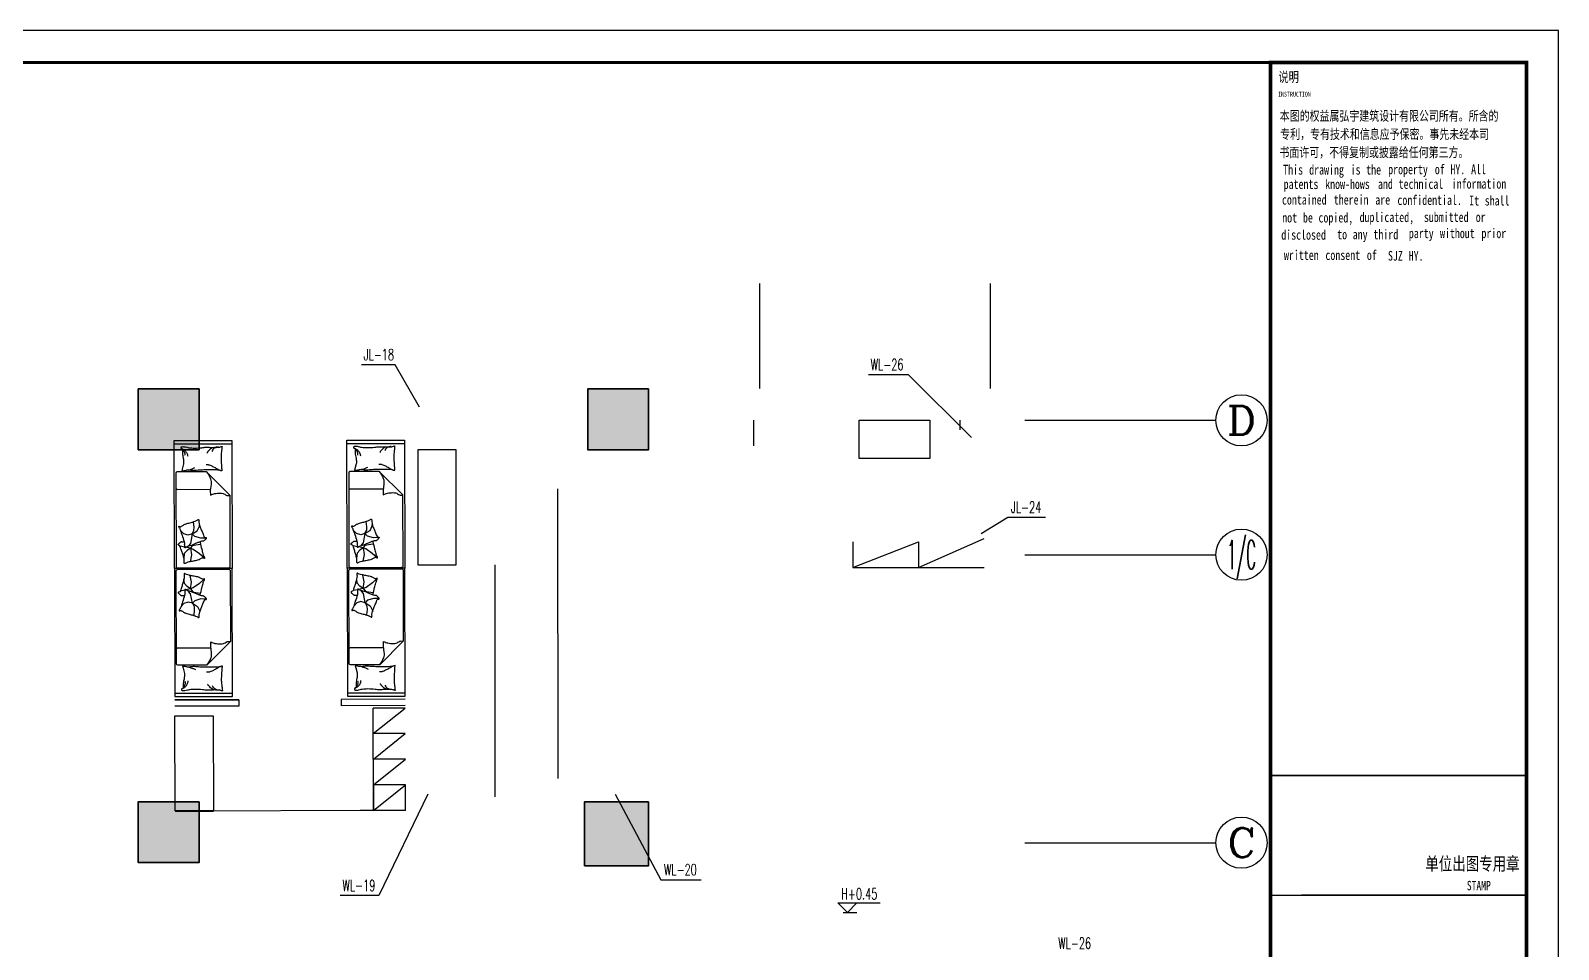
# Model space of a CAD drawing. Extents: x -46552 to 500351, y 55470 to 139570.
# Drawn here: x 378549 to 402427, y 87717 to 102075 of the extents above; entities that cross this region are included whole.
import ezdxf
from ezdxf.enums import TextEntityAlignment as Align

# ---------------------------------------------------------------- set-up
doc = ezdxf.new("R2010")
doc.units = 0
doc.header["$LTSCALE"] = 1000
doc.header["$MEASUREMENT"] = 0
for name, color, linetype in [('AXIS', 3, 'Continuous'), ('AXIS_TEXT', 7, 'Continuous'), ('DIM_污水', 3, 'Continuous'), ('DIM_给水', 3, 'Continuous'), ('LVTRY', 6, 'Continuous'), ('PUB_TITLE', 7, 'Continuous'), ('TK', 126, 'Continuous'), ('TWT_ELEV', 3, 'Continuous'), ('WALL', 2, 'Continuous'), ('家具', 8, 'Continuous')]:
    doc.layers.add(name, color=color, linetype=linetype)
doc.layers.add('砼柱', color=2, linetype='Continuous', lineweight=35)
doc.styles.add('-宋体', font='', dxfattribs={"width": 0.8})
doc.styles.add('_TCH_AXIS', font='COMPLEX', dxfattribs={"bigfont": 'GBCBIG'})
doc.styles.add('_TWT_DIM_ELE', font='SIMPLEX', dxfattribs={"width": 0.8, "height": 3.5, "bigfont": 'HZTXT'})
doc.styles.add('_TWT_SERIAL', font='COMPLEX', dxfattribs={"width": 0.8, "height": 3.5, "bigfont": 'HZTXT'})
doc.styles.add('COMPLEX', font='COMPLEX')
doc.styles.add('DIM_FONT', font='simplex_.ttf', dxfattribs={"width": 0.7, "bigfont": 'GBCBIG'})
doc.styles.get('-宋体').set_extended_font_data('SimSun')

# ---------------------------------------------------------------- blocks, each defined once
blk = doc.blocks.new('jztq')
at = {"layer": 'TK'}
for p, q in [((256167, 240984), (256167, 288043)), ((264167, 276100), (256167, 276100)), ((256167, 276100), (264167, 276100)), ((264140, 272362), (257137, 272362))]:
    blk.add_line(p, q, dxfattribs=at)
at = {"layer": 'TK', "const_width": 118}
blk.add_lwpolyline([(256167, 298384), (264167, 298384), (264167, 240984), (256167, 240984)], close=True, dxfattribs=at)
at = {"layer": 'TK', "const_width": 40}
for points in [[(256167, 276100), (264167, 276100)], [(256167, 272362), (264140, 272362)]]:
    blk.add_lwpolyline(points, dxfattribs=at)
at = {"layer": 'TK', "color": 9, "style": '-宋体', "width": 0.75}
blk.add_text('说明', height=312.7, dxfattribs=at).set_placement((256415, 297778))
at = {"layer": 'TK', "style": '-宋体', "width": 0.75}
for s, height, p in [('INSTRUCTION', 151.95, (256404, 297318)), ('本图的权益属弘宇建筑设计有限公司所有。所含的', 303.8, (256456, 296566)), ('专利，专有技术和信息应予保密。事先未经本司', 303.8, (256471, 295996)), ('书面许可，不得复制或披露给任何第三方。', 303.8, (256447, 295428)), ('This', 303.8, (256564, 294884)), ('drawing', 303.8, (257375, 294884)), ('is', 303.8, (258671, 294884)), ('the', 303.8, (259157, 294884)), ('property', 303.8, (259845, 294895)), ('of', 303.8, (261303, 294895)), ('HY.', 303.8, (261789, 294895)), ('All', 303.8, (262437, 294895)), ('patents', 303.8, (256578, 294432)), ('know-hows', 303.8, (257875, 294432)), ('and', 303.8, (259525, 294437)), ('technical', 303.8, (260173, 294437)), ('information', 303.8, (261831, 294443)), ('contained', 303.8, (256525, 293946)), ('therein', 303.8, (258145, 293946)), ('confidential.', 303.8, (260134, 293934)), ('It', 303.8, (262377, 293917)), ('shall', 303.8, (262863, 293917)), ('copied,', 303.8, (257667, 293386)), ('duplicated,', 303.8, (258951, 293400)), ('are', 303.8, (259441, 293946)), ('submitted', 303.8, (260962, 293402)), ('not', 303.8, (256533, 293386)), ('be', 303.8, (257181, 293386)), ('or', 303.8, (262582, 293402)), ('disclosed', 303.8, (256503, 292848)), ('to', 303.8, (258250, 292860)), ('any', 303.8, (258736, 292860)), ('third', 303.8, (259384, 292860)), ('party', 303.8, (260492, 292897)), ('without', 303.8, (261465, 292897)), ('prior', 303.8, (262761, 292897)), ('written', 303.8, (256587, 292215)), ('consent', 303.8, (257883, 292215)), ('of', 303.8, (259179, 292215)), ('SJZ', 303.8, (259838, 292193)), ('HY.', 303.8, (260486, 292193)), ('单位出图专用章', 411.8, (261005, 273140)), ('STAMP', 294.1, (262303, 272516))]:
    blk.add_text(s, height=height, dxfattribs=at).set_placement(p)
blk = doc.blocks.new('M_C55HKH')
for p, q in [((0, -52), (900, -52)), ((26, -509), (26, -1968)), ((503, -489), (46, -489)), ((503, -489), (872, -858)), ((46, -761), (564, -761)), ((872, -1968), (872, -858)), ((146, -1456), (100, -1409)), ((278, -1459), (305, -1407)), ((278, -1459), (357, -1410)), ((299, -1273), (295, -1270)), ((307, -1352), (299, -1273)), ((305, -1407), (307, -1352)), ((357, -1410), (393, -1337)), ((393, -1337), (392, -1318)), ((163, -1664), (89, -1649)), ((211, -1478), (146, -1456)), ((249, -1682), (175, -1667)), ((278, -1459), (211, -1478)), ((219, -1643), (211, -1652)), ((251, -1606), (219, -1643)), ((249, -1682), (286, -1639)), ((278, -1459), (251, -1606)), ((317, -1498), (278, -1459)), ((286, -1639), (333, -1628)), ((412, -1527), (317, -1498)), ((333, -1628), (405, -1618)), ((495, -1523), (412, -1527)), ((154, -1766), (147, -1841)), ((196, -1718), (154, -1766)), ((249, -1682), (196, -1718)), ((266, -1787), (243, -1892)), ((249, -1682), (266, -1787)), ((292, -1700), (249, -1682)), ((391, -1769), (292, -1700)), ((469, -1839), (391, -1769)), ((46, -1988), (852, -1988))]:
    blk.add_line(p, q)
blk.add_lwpolyline([(0, -2000), (0, 0), (900, 0), (900, -2000)], close=True)
for points in [[(135, -134, -0.263368), (107, -115, -0.494818), (116, -96, -0.049225), (134, -94, -0.036831), (158, -96, -0.031893), (196, -104, 0.035782), (230, -111, 0.032941), (319, -117, 0.026564), (430, -111, 0.017905), (468, -106, -0.033397), (488, -104, -0.03204), (525, -104, 0.018442), (590, -107, 0.010837), (654, -107, 0.014624), (702, -104, 0.111249), (725, -96, -0.153708), (742, -92, -0.076444), (749, -94, -0.215512), (751, -96, -0.585858), (748, -99, 0.363489), (744, -102, 0.191716), (743, -113, -0.129675), (745, -130, -0.01735), (742, -147, 0.019326), (740, -162, 0.018818), (733, -230, 0.021828), (732, -289, 0.006204), (734, -323, 0.001963), (740, -430, 0.028341), (744, -466, -0.117014), (744, -475, -0.36606), (742, -476, -0.03973), (728, -473, -0.048309), (715, -468, 0.062981), (704, -464, 0.04058), (681, -461, 0.014345), (614, -458, 0.005484), (488, -459, 0.007153), (392, -462, 0.008762), (350, -465, -0.008153), (304, -468, -0.06251), (247, -463, 0.078669), (201, -461, 0.047825), (179, -466, -0.034494), (148, -473, -0.023571), (123, -476, -0.510228), (122, -475), (129, -445), (150, -363, 0.073041), (152, -343, 0.023305), (146, -282, 0.018299), (142, -259, -0.01097), (135, -221, -0.042281), (132, -187, -0.027201), (135, -133)], [(133, -150, -0.05369), (148, -163, -0.070312), (156, -175, -0.015448), (159, -183, -0.013244), (163, -194, -0.082127), (166, -212, -0.064164), (163, -235)], [(135, -134, -0.077379), (170, -159, -0.077379), (195, -194, -0.047525), (205, -218, -0.047525), (210, -244)], [(609, -107, 0.027842), (585, -118, 0.048685), (573, -126, 0.023666), (545, -150, 0.031223), (526, -171, 0.046801), (521, -179, 0.023191), (513, -196)], [(691, -102, 0.088153), (656, -105, 0.088153), (625, -120, 0.077547), (604, -142, 0.077547), (590, -169)], [(225, -460, 0.009729), (253, -451, 0.009729), (280, -441, 0.007971), (301, -432, 0.007971), (323, -423)], [(695, -462, 0.016108), (656, -436, 0.024599), (629, -421, 0.009477), (580, -397, 0.015937), (550, -385, 0.072521), (534, -381, 0.033339), (498, -381)], [(503, -489, -0.085272), (566, -599, -0.124044), (575, -686), (562, -782), (563, -854)], [(563, -854, -0.027362), (602, -838, -0.040834), (629, -830, -0.038441), (717, -821, -0.076528), (761, -826, -0.103649), (788, -840, 0.093398), (818, -857, 0.072727), (841, -861, 0.052315), (872, -858)], [(400, -1581, 0.025626), (402, -1591, 0.0108), (426, -1697, 0.00456), (445, -1769, 0.01125), (454, -1797, 0.069394), (462, -1813, -0.079756), (468, -1827, -0.106399), (469, -1839, -0.328642), (466, -1842, -0.299547), (461, -1840, 0.189917), (454, -1835, 0.033518), (446, -1833, 0.075627), (442, -1833, 0.053489), (436, -1835, 0.017838), (418, -1843, 0.038394), (397, -1855, -0.059529), (384, -1862, -0.035943), (362, -1869, -0.011245), (291, -1884, -0.006203), (259, -1889, 0.010783), (241, -1893, 0.019485), (230, -1895, 0.005062), (188, -1908, 0.101392), (167, -1919, -0.223768), (156, -1922, -0.25558), (153, -1920, -0.081563), (150, -1907, -0.071805), (151, -1893, 0.069985), (152, -1879, 0.03546), (145, -1831, 0.029432), (130, -1774, 0.001554), (121, -1746, -0.00152), (112, -1718, -0.004735), (102, -1689, 0.00382), (91, -1653, 0.296001), (66, -1634, -0.649774), (61, -1616, -0.02319), (65, -1613, 0.0288), (68, -1610, 0.005727), (73, -1605, -0.004358), (80, -1599, -0.027528), (94, -1586, -0.046214), (104, -1580, -0.194121), (117, -1579, 0.133719), (137, -1580, 0.005779), (155, -1575, 0.008882)]]:
    blk.add_lwpolyline(points, format="xyb")
blk.add_lwpolyline([(345, -1251, 0.101392), (366, -1238, -0.223768), (377, -1234, -0.25558), (380, -1236, -0.081563), (384, -1249, -0.071805), (384, -1263, 0.069985), (384, -1277, 0.03546), (394, -1324, 0.029432), (414, -1380, 0.001554), (425, -1407, -0.00152), (437, -1434, -0.004735), (448, -1462, 0.00382), (462, -1497, 0.296001), (488, -1515, -0.649774), (495, -1532, -0.02319), (491, -1536, 0.0288), (488, -1539, 0.005727), (484, -1544, -0.004358), (478, -1551, -0.027528), (464, -1564, -0.046214), (455, -1571, -0.194121), (442, -1573, 0.133719), (422, -1574, 0.011505), (387, -1586, 0.008882), (343, -1604, 0.012426), (286, -1629, -0.033612), (264, -1637), (218, -1652), (182, -1663, 0.224341), (170, -1674, -0.722772), (163, -1673, -0.103513), (163, -1670, 0.053465), (163, -1664, 0.030109), (161, -1646, -0.031436), (159, -1628, -0.05324), (160, -1616, 0.05518), (161, -1604, 0.056271), (157, -1583, 0.0108), (124, -1480, 0.00456), (100, -1409, 0.01125), (89, -1381, 0.069394), (80, -1366, -0.079756), (73, -1353, -0.106399), (71, -1341, -0.328642), (74, -1338, -0.299547), (79, -1340, 0.189917), (86, -1344, 0.033518), (94, -1345, 0.075627), (98, -1345, 0.053489), (104, -1343, 0.017838), (122, -1333, 0.038394), (141, -1319, -0.059529), (154, -1311, -0.035943), (175, -1303, -0.011245), (245, -1283, -0.006203), (276, -1275, 0.010783), (295, -1270, 0.019485), (305, -1266, 0.005062)], format="xyb", close=True)
for centre, start, end in [((46, -509), 90, 180), ((46, -741), 180, 270), ((46, -1968), 180, 270), ((852, -1968), 270, 0)]:
    blk.add_arc(centre, 20, start, end)
at = {"style": 'DIM_FONT', "width": 0.8, "flags": 9}
for tag in ['XSIZE', 'YSIZE']:
    blk.add_attdef(tag, (0, 0), '', height=0.5, dxfattribs=at)
blk = doc.blocks.new('sde')
for p, q in [((193374, 243331), (193879, 243331)), ((193374, 243331), (193374, 242931)), ((193874, 243331), (193374, 242931)), ((193874, 242931), (193874, 243331)), ((193874, 243331), (193874, 241732)), ((193374, 242931), (193874, 242931)), ((193874, 242931), (193374, 242531)), ((193374, 242531), (193874, 242531)), ((193874, 242531), (193374, 242131)), ((193374, 242131), (193874, 242131)), ((193874, 242131), (193374, 241732)), ((193374, 241732), (193874, 241732)), ((193374, 241695), (194374, 241695)), ((194374, 241595), (194374, 241695)), ((195974, 241695), (196974, 241695)), ((195974, 241595), (195974, 241695)), ((193374, 241595), (194374, 241595)), ((193374, 241595), (194374, 241595)), ((195974, 241595), (196974, 241595)), ((196974, 241595), (195974, 241595))]:
    blk.add_line(p, q)
at = {"layer": 'LVTRY'}
blk.add_lwpolyline([(196975, 243327), (196975, 241846), (196375, 241846), (196375, 243327)], close=True, dxfattribs=at)
at = {"layer": 'WALL'}
blk.add_line((193674, 243331), (194084, 243330), dxfattribs=at)
at = {"layer": '家具', "xscale": -1, "rotation": 359.9999999533093}
for p in [(194274, 241545), (196974, 241545)]:
    blk.add_blockref('M_C55HKH', p, dxfattribs=at)
at = {"layer": '家具', "rotation": 179.9999999533093}
for p in [(194274, 237545), (196974, 237545)]:
    blk.add_blockref('M_C55HKH', p, dxfattribs=at)
blk = doc.blocks.new('_AXISO')
blk.add_circle((0, 0), 0.5)
at = {"layer": 'AXIS_TEXT', "style": 'COMPLEX', "width": 1.041667}
blk.add_attdef('A', text='', height=0.56, dxfattribs=at).set_placement((-0.25, -0.28), (0.25, -0.28), align=Align.FIT)

msp = doc.modelspace()

# ---------------------------------------------------------------- hatches: boundary and pattern name
at = {"layer": '砼柱'}
h = msp.add_hatch(dxfattribs=at)
h.set_pattern_fill('钢筋混凝土', color=256, scale=50, style=0)
h.set_pattern_definition([(45, (-313080.53, -163768.66), (-88.388348, 88.388348), []), (50, (-313080.53, -163768.66), (358.63009, -31.37607), [37.5, -412.5]), (355, (-313080.53, -163768.66), (-69.37567, 376.09607), [30, -330]), (100.4514, (-313050.64, -163771.27), (289.25469, 344.71977), [31.8701, -350.57106]), (46.1842, (-313080.53, -163668.66), (533.62052, -82.7595), [56.25, -618.75]), (96.6356, (-313036.06, -163675.55), (467.33135, 487.05894), [47.80514, -525.8565]), (351.1842, (-313080.53, -163668.66), (467.33097, 487.0593), [45, -495]), (21, (-313030.53, -163693.66), (298.45353, -201.30945), [37.5, -412.5]), (326, (-313030.53, -163693.66), (121.65767, 362.57502), [30, -330]), (71.4514, (-313005.66, -163710.43), (420.11131, 161.26525), [31.8701, -350.57106]), (37.5, (-313080.53, -163768.66), (6.079928, 166.446927), [0, -326, 0, -335, 0, -331.25]), (7.5, (-313080.53, -163768.66), (131.53477, 197.205856), [0, -191, 0, -318.5, 0, -126.25]), (327.5, (-313192.03, -163768.66), (266.911218, -11.277436), [0, -125, 0, -390, 0, -517.5]), (317.5, (-313242.03, -163768.66), (291.593085, 50.05249), [0, -162.5, 0, -259, 0, -367.5])])
h.paths.add_polyline_path([(388208, 96475), (387258, 96475), (387258, 95525), (388208, 95525)])
h.paths.add_polyline_path([(388208, 90025), (387208, 90025), (387208, 89025), (388208, 89025)])
h.paths.add_polyline_path([(381183, 96475), (380233, 96475), (380233, 95525), (381183, 95525)])
h.paths.add_polyline_path([(381183, 90025), (380233, 90025), (380233, 89075), (381183, 89075)])

# ---------------------------------------------------------------- linework, layer by layer
for p, q in [((389849, 95986), (389849, 95586)), ((393074, 95986), (393074, 95836)), ((386795, 90389), (386789, 94914)), ((391401, 94086), (391401, 93686)), ((391401, 93686), (392426, 94086)), ((392426, 93686), (393451, 94136)), ((392426, 94086), (392426, 93686)), ((385812, 90101), (385812, 93726)), ((391401, 93686), (393451, 93686)), ((380808, 89876), (381408, 89876))]:
    msp.add_line(p, q)
msp.add_lwpolyline([(384155, 89889), (384108, 89889), (380808, 89876)])
at = {"layer": 'AXIS'}
for p, q in [((389949, 96481), (389949, 98124)), ((393549, 96481), (393549, 98124)), ((394090, 95985), (397074, 95985)), ((394090, 93885), (397074, 93885)), ((394090, 89385), (397074, 89385))]:
    msp.add_line(p, q, dxfattribs=at)
at = {"layer": 'DIM_污水'}
for p, q in [((392271, 96698), (391644, 96698)), ((393254, 95716), (392271, 96698)), ((384758, 90145), (383991, 88560)), ((387683, 90145), (388400, 88806)), ((388400, 88806), (389028, 88806)), ((383991, 88560), (383389, 88560))]:
    msp.add_line(p, q, dxfattribs=at)
at = {"layer": 'DIM_给水'}
for p, q in [((384247, 96854), (383720, 96854)), ((384628, 96188), (384247, 96854)), ((393407, 94217), (393821, 94469)), ((393821, 94469), (394413, 94469))]:
    msp.add_line(p, q, dxfattribs=at)
at = {"layer": 'LVTRY'}
for points in [[(391501, 95986), (392601, 95986), (392601, 95386), (391501, 95386)], [(384600, 95525), (384600, 93725), (385200, 93725), (385200, 95525)]]:
    msp.add_lwpolyline(points, close=True, dxfattribs=at)
at = {"layer": 'PUB_TITLE'}
msp.add_lwpolyline([(360377, 72375), (402427, 72375), (402427, 102075), (360377, 102075)], close=True, dxfattribs=at)
at = {"layer": 'PUB_TITLE', "const_width": 50}
msp.add_lwpolyline([(361627, 72875), (401927, 72875), (401927, 101575), (361627, 101575)], close=True, dxfattribs=at)
at = {"layer": 'TWT_ELEV'}
for p, q in [((391314, 88295), (391164, 88445)), ((391164, 88445), (391829, 88445)), ((391314, 88295), (391464, 88445)), ((391250, 88295), (391464, 88295))]:
    msp.add_line(p, q, dxfattribs=at)
at = {"layer": '砼柱'}
for points in [[(381183, 96475), (380233, 96475), (380233, 95525), (381183, 95525)], [(388208, 96475), (387258, 96475), (387258, 95525), (388208, 95525)], [(381183, 90025), (380233, 90025), (380233, 89075), (381183, 89075)], [(388208, 90025), (387208, 90025), (387208, 89025), (388208, 89025)]]:
    msp.add_lwpolyline(points, close=True, dxfattribs=at)

# ---------------------------------------------------------------- block references
at = {"xscale": 0.5, "yscale": 0.5, "zscale": 0.5}
msp.add_blockref('jztq', (269844, -47617), dxfattribs=at)
at = {"rotation": 180.143568738901}
msp.add_blockref('sde', (577172, 333705), dxfattribs=at)
at = {"layer": 'AXIS'}
ref = msp.add_blockref('_AXISO', (397474, 95985), dxfattribs=dict(at, xscale=800, yscale=800, zscale=800))
ref.add_attrib('A', 'D', dxfattribs={"layer": 'AXIS_TEXT', "height": 453, "style": '_TCH_AXIS', "width": 1.235294}).set_placement((397248, 95759), (397700, 95759), align=Align.FIT)
ref = msp.add_blockref('_AXISO', (397474, 93885), dxfattribs=dict(at, xscale=800, yscale=800, zscale=800))
ref.add_attrib('A', '1/C', dxfattribs={"layer": 'AXIS_TEXT', "height": 452.5, "style": '_TCH_AXIS', "width": 0.403846}).set_placement((397248, 93659), (397700, 93659), align=Align.FIT)
ref = msp.add_blockref('_AXISO', (397474, 89385), dxfattribs=dict(at, xscale=800, yscale=800, zscale=800))
ref.add_attrib('A', 'C', dxfattribs={"layer": 'AXIS_TEXT', "height": 453, "style": '_TCH_AXIS', "width": 1.4}).set_placement((397248, 89159), (397700, 89159), align=Align.FIT)

# ---------------------------------------------------------------- texts
at = {"layer": 'DIM_污水', "color": 7, "style": '_TWT_SERIAL', "width": 0.64}
for s, p in [('WL-26', (391679, 96768)), ('WL-20', (388449, 88876)), ('WL-19', (383424, 88630)), ('WL-26', (394610, 87727))]:
    msp.add_text(s, height=175, dxfattribs=at).set_placement(p)
at = {"layer": 'DIM_给水', "color": 7, "style": '_TWT_SERIAL', "width": 0.64}
for s, p in [('JL-18', (383755, 96924)), ('JL-24', (393871, 94539))]:
    msp.add_text(s, height=175, dxfattribs=at).set_placement(p)
at = {"layer": 'TWT_ELEV', "color": 7, "style": '_TWT_DIM_ELE', "width": 0.64}
msp.add_text('H+0.45', height=175, dxfattribs=at).set_placement((391217, 88497))

doc.saveas('drawing.dxf')
